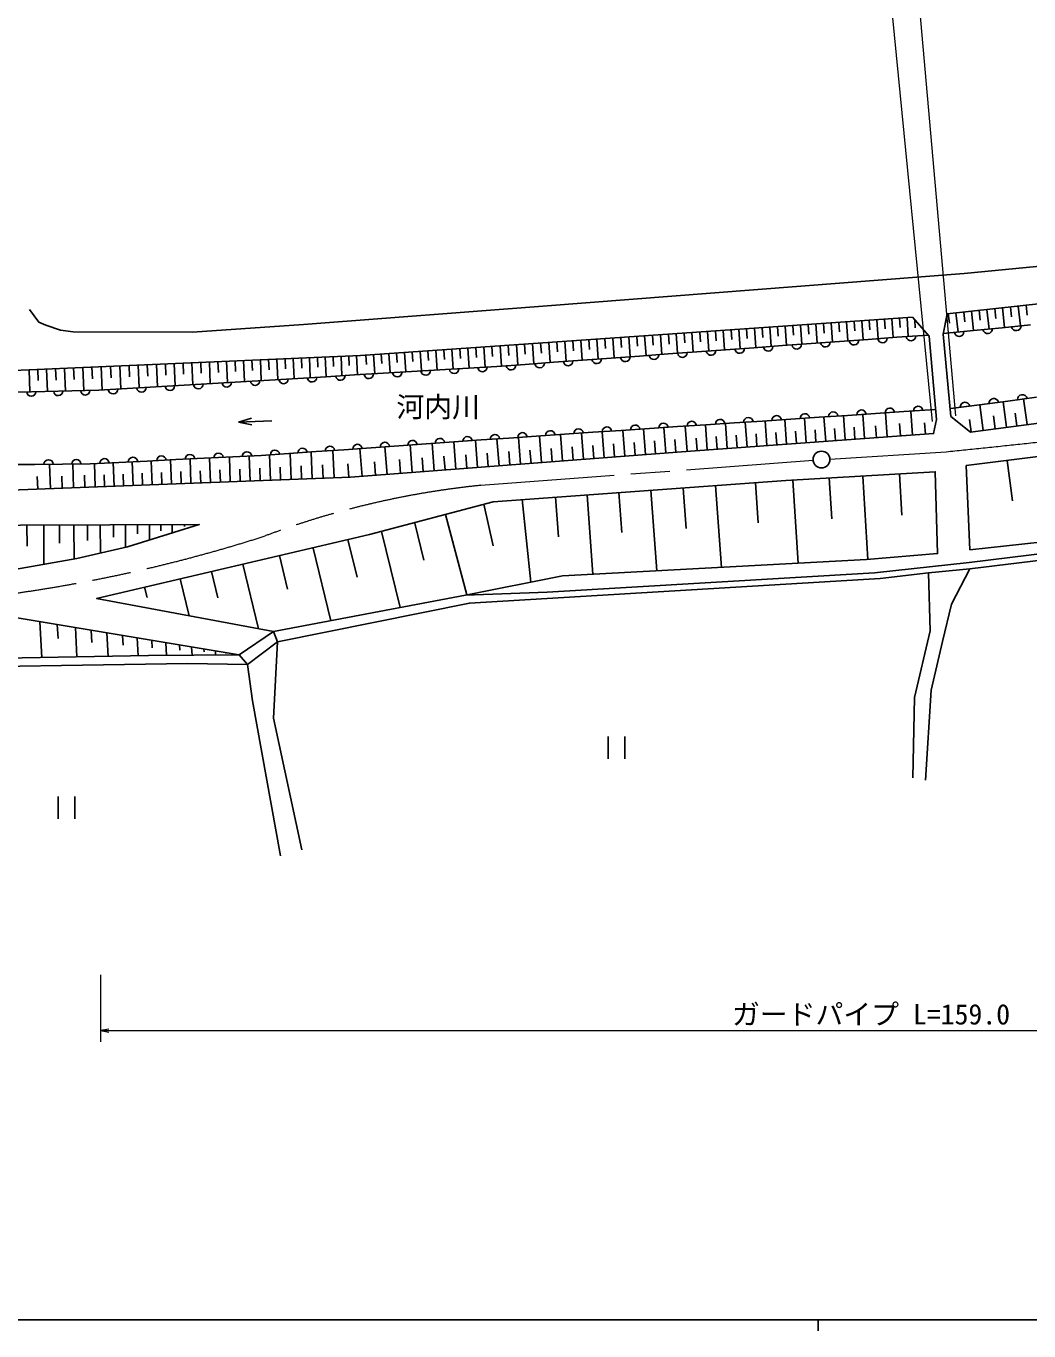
# Model space of a CAD drawing. Units: millimetres, scale not verified. Extents: x 40000 to 680000, y 20000 to 380000.
# Drawn here: x 296884 to 386935, y 204000 to 321143 of the extents above; entities that cross this region are included whole.
import ezdxf
from ezdxf.enums import TextEntityAlignment as Align

# ---------------------------------------------------------------- set-up
doc = ezdxf.new("R2010")
doc.units = ezdxf.units.MM
doc.header["$LTSCALE"] = 1000
doc.linetypes.add('CHAIN', pattern=[18.5, 12, -1.5, 3.5, -1.5])
doc.linetypes.add('DASHED', pattern=[7.5, 6, -1.5])
for name, color, linetype, lineweight in [('M-BGD', 7, 'Continuous', 25), ('M-BGD-EXST', 7, 'Continuous', 25), ('M-BMK', 2, 'CHAIN', 13), ('M-BMK-SRVR', 3, 'Continuous', 25), ('M-STR-HTXT', 7, 'Continuous', 13), ('M-TTL-BAND', 7, 'Continuous', 25)]:
    doc.layers.add(name, color=color, linetype=linetype, lineweight=lineweight)
doc.styles.add('ＭＳ ゴシック', font='')
doc.styles.get('ＭＳ ゴシック').set_extended_font_data('MS Gothic')

# ---------------------------------------------------------------- blocks, each defined once
blk = doc.blocks.new('open_arrow')
at = {"color": 0, "linetype": 'Continuous', "lineweight": -2}
blk.add_lwpolyline([(7.5, 1.25), (0, 0), (7.5, -1.25)], dxfattribs=at)

msp = doc.modelspace()

# ---------------------------------------------------------------- linework, layer by layer
at = {"layer": 'M-BGD'}
for p, q in [((379697, 295318), (379791, 294458)), ((380386, 295394), (380575, 293667)), ((381077, 295470), (381172, 294603)), ((381770, 295546), (381960, 293807)), ((382465, 295622), (382561, 294750)), ((383162, 295698), (383354, 293949)), ((383862, 295775), (383958, 294897)), ((384564, 295852), (384757, 294091)), ((385268, 295929), (385365, 295046)), ((385974, 296006), (386168, 294235)), ((386683, 296084), (386780, 295195)), ((362975, 294065), (363035, 293197)), ((363670, 294113), (363789, 292380)), ((364363, 294161), (364423, 293296)), ((365055, 294209), (365175, 292481)), ((365747, 294257), (365806, 293394)), ((366437, 294304), (366556, 292581)), ((367126, 294352), (367186, 293492)), ((367814, 294399), (367933, 292682)), ((368501, 294447), (368561, 293589)), ((369188, 294494), (369306, 292782)), ((369873, 294541), (369932, 293687)), ((370556, 294589), (370674, 292881)), ((371239, 294636), (371298, 293783)), ((371921, 294683), (372039, 292981)), ((372602, 294730), (372661, 293880)), ((373282, 294777), (373399, 293080)), ((373961, 294824), (374019, 293977)), ((374638, 294870), (374755, 293179)), ((375315, 294917), (375373, 294073)), ((375991, 294964), (376107, 293277)), ((376681, 294786), (376731, 294056)), ((384523, 294068), (381956, 293807)), ((387090, 294328), (384523, 294068)), ((345983, 292893), (346045, 291992)), ((346703, 292942), (346827, 291144)), ((347423, 292992), (347485, 292094)), ((348141, 293042), (348265, 291249)), ((348858, 293091), (348920, 292196)), ((349574, 293141), (349698, 291353)), ((350290, 293190), (350351, 292297)), ((351003, 293239), (351126, 291457)), ((351716, 293288), (351778, 292399)), ((352428, 293338), (352551, 291561)), ((353139, 293387), (353200, 292500)), ((353848, 293436), (353971, 291664)), ((354557, 293484), (354618, 292600)), ((355264, 293533), (355386, 291767)), ((355971, 293582), (356032, 292700)), ((356676, 293631), (356798, 291870)), ((357380, 293679), (357441, 292800)), ((358083, 293728), (358204, 291973)), ((358785, 293776), (358846, 292900)), ((359486, 293825), (359607, 292075)), ((360186, 293873), (360246, 292999)), ((360885, 293921), (361005, 292177)), ((361583, 293969), (361643, 293099)), ((362279, 294017), (362399, 292278)), ((372506, 293015), (369940, 292828)), ((375072, 293202), (372506, 293015)), ((375072, 293202), (377879, 293406)), ((377862, 293425), (377863, 293415)), ((381956, 293807), (379242, 293531)), ((328770, 291705), (328830, 290838)), ((329464, 291753), (329584, 290012)), ((330160, 291801), (330220, 290927)), ((330859, 291849), (330980, 290095)), ((331560, 291897), (331621, 291017)), ((332264, 291946), (332386, 290180)), ((332971, 291995), (333032, 291108)), ((333680, 292044), (333803, 290264)), ((334392, 292093), (334454, 291200)), ((335106, 292142), (335230, 290350)), ((335823, 292192), (335885, 291292)), ((336543, 292241), (336667, 290436)), ((337265, 292291), (337327, 291385)), ((337990, 292341), (338115, 290522)), ((338717, 292391), (338780, 291479)), ((339447, 292442), (339573, 290615)), ((340178, 292492), (340241, 291580)), ((340907, 292542), (341033, 290722)), ((341636, 292593), (341699, 291684)), ((342363, 292643), (342488, 290828)), ((343089, 292693), (343152, 291787)), ((343814, 292743), (343939, 290933)), ((344538, 292793), (344600, 291890)), ((345261, 292843), (345385, 291039)), ((354544, 291706), (351978, 291519)), ((357110, 291893), (354544, 291706)), ((359676, 292080), (357110, 291893)), ((362242, 292267), (359676, 292080)), ((364808, 292454), (362242, 292267)), ((367374, 292641), (364808, 292454)), ((369940, 292828), (367374, 292641)), ((302801, 290523), (302846, 289478)), ((303636, 290559), (303727, 288465)), ((304474, 290596), (304519, 289555)), ((305306, 290632), (305397, 288564)), ((306133, 290668), (306178, 289641)), ((306955, 290704), (307044, 288663)), ((307771, 290740), (307816, 289726)), ((308583, 290775), (308671, 288760)), ((309389, 290811), (309432, 289810)), ((310190, 290846), (310276, 288856)), ((310985, 290880), (311028, 289892)), ((311776, 290915), (311862, 288951)), ((312561, 290949), (312604, 289974)), ((313342, 290983), (313426, 289045)), ((314117, 291017), (314159, 290054)), ((314887, 291051), (314971, 289137)), ((315653, 291084), (315694, 290134)), ((316413, 291118), (316496, 289229)), ((317169, 291151), (317210, 290212)), ((317920, 291184), (318001, 289319)), ((318666, 291216), (318706, 290290)), ((319407, 291249), (319487, 289408)), ((320143, 291281), (320183, 290366)), ((320875, 291313), (320954, 289495)), ((321602, 291344), (321641, 290442)), ((322324, 291376), (322402, 289582)), ((323041, 291407), (323080, 290516)), ((323754, 291439), (323832, 289668)), ((324463, 291470), (324501, 290590)), ((325167, 291500), (325243, 289752)), ((325866, 291531), (325904, 290662)), ((326561, 291561), (326636, 289835)), ((327390, 291610), (327449, 290749)), ((328079, 291657), (328198, 289929)), ((339149, 290584), (336597, 290432)), ((341715, 290771), (339149, 290584)), ((344281, 290958), (341715, 290771)), ((346847, 291145), (344281, 290958)), ((349413, 291332), (346847, 291145)), ((351978, 291519), (349413, 291332)), ((297148, 290275), (297234, 288308)), ((297935, 290310), (297978, 289318)), ((298729, 290345), (298816, 288343)), ((299529, 290380), (299573, 289370)), ((300337, 290415), (300426, 288379)), ((301151, 290450), (301196, 289424)), ((301972, 290486), (302063, 288416)), ((318731, 289362), (316179, 289210)), ((321283, 289515), (318731, 289362)), ((323835, 289668), (321283, 289515)), ((326388, 289821), (323835, 289668)), ((328940, 289973), (326388, 289821)), ((331492, 290126), (328940, 289973)), ((334044, 290279), (331492, 290126)), ((336597, 290432), (334044, 290279)), ((298563, 288338), (296135, 288283)), ((300990, 288392), (298563, 288338)), ((303418, 288446), (300990, 288392)), ((305970, 288599), (303418, 288446)), ((308522, 288751), (305970, 288599)), ((311074, 288904), (308522, 288751)), ((313627, 289057), (311074, 288904)), ((316179, 289210), (313627, 289057)), ((379919, 286805), (382487, 287143)), ((382487, 287143), (385056, 287482)), ((382520, 287148), (382822, 284851)), ((384927, 285128), (384625, 287425)), ((385056, 287482), (387624, 287820)), ((386764, 285369), (386462, 287667)), ((315950, 285588), (317136, 285938)), ((363012, 285688), (365552, 285857)), ((365552, 285857), (368093, 286026)), ((366934, 283738), (366775, 285939)), ((368093, 286026), (370633, 286195)), ((368689, 283864), (368531, 286055)), ((370436, 283990), (370279, 286172)), ((370633, 286195), (373173, 286364)), ((372176, 284115), (372019, 286287)), ((373173, 286364), (375714, 286533)), ((374065, 286424), (374221, 284263)), ((375714, 286533), (378550, 286722)), ((376340, 286575), (376495, 284426)), ((383755, 286154), (383907, 284994)), ((385845, 285249), (385694, 286397)), ((315950, 285588), (318947, 285714)), ((315950, 285588), (317161, 285338)), ((345230, 284505), (347770, 284674)), ((347770, 284674), (350310, 284843)), ((348809, 282397), (348629, 284724)), ((350310, 284843), (352851, 285012)), ((350660, 282540), (350482, 284851)), ((352499, 282682), (352322, 284976)), ((352851, 285012), (355391, 285181)), ((354324, 282822), (354149, 285099)), ((355391, 285181), (357931, 285350)), ((356241, 282967), (356078, 285227)), ((358043, 283097), (357880, 285347)), ((357931, 285350), (360472, 285519)), ((359836, 283226), (359675, 285466)), ((360472, 285519), (363012, 285688)), ((361622, 283355), (361462, 285585)), ((363401, 283483), (363241, 285704)), ((365171, 283611), (365012, 285821)), ((366053, 283674), (365974, 284777)), ((367812, 283801), (367733, 284899)), ((369564, 283927), (369485, 285020)), ((371307, 284053), (371229, 285141)), ((373166, 285251), (373242, 284192)), ((375312, 285476), (375393, 284347)), ((377571, 285533), (377644, 284509)), ((381595, 285815), (381740, 284709)), ((330345, 283463), (332814, 283637)), ((331557, 281068), (331367, 283535)), ((332814, 283637), (335283, 283812)), ((333524, 281219), (333335, 283674)), ((335283, 283812), (337751, 283987)), ((335480, 281370), (335292, 283813)), ((337424, 281520), (337237, 283946)), ((337751, 283987), (340220, 284162)), ((339355, 281669), (339169, 284078)), ((340220, 284162), (342689, 284336)), ((341272, 281817), (341087, 284209)), ((342689, 284336), (345230, 284505)), ((343176, 281963), (342993, 284339)), ((345066, 282109), (344885, 284468)), ((346944, 282254), (346763, 284597)), ((347878, 282326), (347788, 283493)), ((349736, 282469), (349647, 283628)), ((351581, 282611), (351493, 283762)), ((353413, 282752), (353325, 283895)), ((355231, 282892), (355143, 284026)), ((357143, 283032), (357061, 284160)), ((358940, 283162), (358860, 284284)), ((360730, 283291), (360650, 284408)), ((362513, 283419), (362432, 284532)), ((364287, 283547), (364207, 284655)), ((310321, 282221), (312881, 282343)), ((312881, 282343), (315440, 282466)), ((313449, 280162), (313365, 282367)), ((315223, 280230), (315138, 282452)), ((315440, 282466), (318000, 282589)), ((317011, 280298), (316926, 282537)), ((318000, 282589), (320469, 282764)), ((318820, 280367), (318733, 282641)), ((320469, 282764), (322938, 282938)), ((320675, 280438), (320586, 282772)), ((322579, 280510), (322488, 282906)), ((322938, 282938), (325407, 283113)), ((324534, 280585), (324440, 283045)), ((325407, 283113), (327876, 283288)), ((326857, 283216), (327049, 280720)), ((327876, 283288), (330345, 283463)), ((329111, 283375), (329302, 280894)), ((332542, 281144), (332447, 282374)), ((334503, 281295), (334409, 282519)), ((336454, 281445), (336360, 282662)), ((338391, 281595), (338298, 282803)), ((340315, 281743), (340222, 282943)), ((342225, 281890), (342134, 283082)), ((344123, 282036), (344031, 283220)), ((346007, 282181), (345916, 283357)), ((295162, 281771), (297655, 281798)), ((297655, 281798), (300148, 281825)), ((298984, 281813), (299068, 279614)), ((300148, 281825), (302641, 281852)), ((301074, 281835), (301156, 279693)), ((302641, 281852), (305201, 281975)), ((303093, 279767), (303013, 281870)), ((304786, 279832), (304705, 281951)), ((305201, 281975), (307761, 282098)), ((306491, 279897), (306410, 282033)), ((307761, 282098), (310321, 282221)), ((308210, 279962), (308128, 282115)), ((309943, 280029), (309860, 282198)), ((310814, 280062), (310773, 281151)), ((311689, 280095), (311606, 282282)), ((312567, 280129), (312526, 281226)), ((314334, 280196), (314292, 281302)), ((316115, 280264), (316073, 281379)), ((317910, 280332), (317867, 281456)), ((319741, 280402), (319697, 281554)), ((321621, 280474), (321575, 281656)), ((323550, 280547), (323504, 281761)), ((325779, 281841), (325872, 280636)), ((328178, 282016), (328270, 280815)), ((330401, 282222), (330497, 280986)), ((385452, 278515), (384997, 282148)), ((297883, 280714), (297926, 279570)), ((300087, 280743), (300128, 279654)), ((302119, 280829), (302161, 279732)), ((303938, 279799), (303898, 280855)), ((305637, 279864), (305596, 280928)), ((307349, 279930), (307308, 281002)), ((309075, 279995), (309034, 281076)), ((362611, 276545), (362369, 280145)), ((366227, 272923), (365726, 280371)), ((369241, 276893), (368992, 280591)), ((372462, 273264), (372022, 280746)), ((375523, 277240), (375306, 280939)), ((344426, 278847), (344682, 275300)), ((347264, 279052), (347779, 271923)), ((350116, 279258), (350375, 275668)), ((352989, 279465), (353510, 272233)), ((355881, 279674), (356144, 276032)), ((358795, 279884), (359324, 272549)), ((338833, 274488), (337974, 278219)), ((341441, 278632), (342222, 271216)), ((332591, 273209), (331786, 276511)), ((336464, 270080), (334545, 277309)), ((296965, 276332), (296971, 274447)), ((298473, 276337), (298485, 272831)), ((299875, 276342), (299881, 274712)), ((301179, 276346), (301190, 273314)), ((302392, 276350), (302397, 274964)), ((303549, 276354), (303577, 273846)), ((304741, 275258), (304738, 276358)), ((305807, 274354), (305800, 276362)), ((306894, 275547), (306891, 276366)), ((307960, 275004), (307956, 276369)), ((308977, 275836), (308975, 276373)), ((309991, 275631), (309988, 276376)), ((311119, 276205), (311119, 276380)), ((330461, 268939), (328793, 275781)), ((324242, 267757), (322651, 274284)), ((326605, 271667), (325781, 275047)), ((320373, 270587), (319637, 273602)), ((314109, 269816), (313535, 272172)), ((317747, 267038), (316335, 272828)), ((307754, 269846), (307530, 270764)), ((311527, 268201), (310720, 271512)), ((298308, 264455), (298132, 267668)), ((299751, 266155), (299682, 267409)), ((301451, 264511), (301307, 267138)), ((302800, 265804), (302740, 266899)), ((304258, 264560), (304143, 266665)), ((305591, 265556), (305543, 266432)), ((306955, 264607), (306867, 266211)), ((308218, 265316), (308181, 265992)), ((309482, 264636), (309419, 265785)), ((310678, 265129), (310653, 265580)), ((311791, 264653), (311750, 265397)), ((312867, 264972), (312854, 265213)), ((313902, 264669), (313882, 265041)), ((314869, 264805), (314865, 264877))]:
    msp.add_line(p, q, dxfattribs=at)
at = {"layer": 'M-BGD', "linetype": 'DASHED'}
for p, q in [((316019, 264685), (319115, 266782)), ((319452, 265861), (316778, 263826))]:
    msp.add_line(p, q, dxfattribs=at)
at = {"layer": 'M-BGD'}
for points in [[(437566, 309908), (438476, 308047), (438459, 306917), (438138, 306472), (437283, 306151), (435359, 305973), (433471, 305884), (420328, 303646), (405540, 301302), (381119, 298929), (343664, 296037), (321796, 294340), (311829, 293654), (301105, 293690), (299976, 293844), (298667, 294295), (298017, 294566), (297196, 295694)], [(376496, 294999), (326913, 291577), (294351, 290153), (266999, 289658), (261060, 290298), (253456, 291795), (188713, 307539), (180289, 308738), (170861, 308835), (153024, 308155), (97498, 301667), (87500, 301265), (87599, 299374)], [(87134, 287868), (93402, 288969), (109146, 290874), (147549, 295170), (170981, 297784), (183074, 297916), (195520, 295303), (220370, 288659), (237025, 284229), (251199, 281129), (275649, 279423), (296262, 279507), (326030, 280642), (355724, 282930), (378379, 284562), (378629, 285817), (377978, 293292), (376496, 294999)], [(429728, 279591), (407966, 277002), (381638, 274136), (381302, 281685), (425311, 287195), (440316, 288693), (446521, 289227), (452441, 289370), (452663, 288951)], [(381624, 272423), (403554, 275072), (429878, 278174), (429817, 278844), (403248, 275636), (381563, 272993)], [(381563, 272993), (373076, 272050), (343690, 270308), (336344, 270057)], [(319452, 265861), (336694, 269344), (373584, 271556), (377933, 272044), (378060, 266856), (376668, 260867), (376499, 253655)], [(377933, 272044), (381624, 272423), (379989, 269260), (379167, 265907), (378155, 261510), (377649, 253444)], [(250348, 265561), (254690, 267684), (280968, 267463), (294818, 268220), (316019, 264685), (316778, 263826), (317227, 260580), (319744, 246647)], [(321632, 247186), (319115, 259007), (319452, 265861), (319115, 266782)], [(284986, 263513), (311372, 263931), (316778, 263826)], [(316019, 264685), (307869, 264623), (285155, 264224)]]:
    msp.add_lwpolyline(points, dxfattribs=at)
for points in [[(379604, 295308), (379233, 293485), (379919, 286101), (381679, 284701), (415771, 289182), (436080, 291471), (453223, 292250), (481275, 291325), (497980, 290789), (518970, 291276), (536698, 291422), (551260, 291958), (559710, 292859), (560367, 294393), (560467, 302645), (560113, 303023), (519216, 302028), (499557, 301853), (455968, 303140), (445202, 302964), (440463, 302847), (434086, 302006), (409649, 298600)], [(221597, 285074), (227693, 280959), (239558, 275390), (251258, 272137), (262711, 271246), (279184, 270544), (292762, 271808), (301436, 273358), (305976, 274392), (312435, 276385), (272324, 276247), (248994, 278349)], [(319115, 266782), (303221, 269754), (327708, 275494), (338819, 278443), (365097, 280339), (378526, 281129), (378736, 273783), (372364, 273256), (345053, 271775), (336344, 270057)]]:
    msp.add_lwpolyline(points, close=True, dxfattribs=at)
for centre, radius, start, end in [((385803, 294229), 431, 189.94973, 1.64988), ((371221, 292951), 430, 188.14646, 0.18957), ((373787, 293138), 430, 188.14646, 0.18957), ((376353, 293325), 430, 188.14713, 0.1888), ((380669, 293708), 431, 189.94829, 1.65), ((383236, 293968), 431, 189.94829, 1.65), ((355825, 291829), 430, 188.14713, 0.18747), ((358391, 292016), 430, 188.14713, 0.18747), ((360957, 292203), 430, 188.14713, 0.18747), ((363523, 292390), 430, 188.14656, 0.18813), ((366089, 292577), 430, 188.14656, 0.18813), ((368655, 292764), 430, 188.14656, 0.18813), ((337871, 290535), 427, 187.04804, 359.80118), ((340430, 290707), 430, 188.14656, 0.18947), ((342996, 290894), 430, 188.14656, 0.18947), ((345561, 291081), 430, 188.14656, 0.18947), ((348127, 291268), 430, 188.14646, 0.18957), ((350693, 291455), 430, 188.14646, 0.18824), ((353259, 291642), 430, 188.14713, 0.18747), ((320006, 289466), 427, 187.04746, 359.80319), ((322558, 289618), 427, 187.04804, 359.80118), ((325110, 289771), 427, 187.04813, 359.80109), ((327662, 289924), 427, 187.04813, 359.80109), ((330214, 290077), 427, 187.04804, 359.80118), ((332767, 290229), 427, 187.04813, 359.80109), ((335319, 290382), 427, 187.04813, 359.80109), ((297349, 288315), 405, 181.94732, 0.61126), ((299776, 288369), 405, 181.94733, 0.61267), ((302204, 288424), 405, 181.94733, 0.61267), ((304692, 288549), 427, 187.04804, 359.80118), ((307244, 288702), 427, 187.04813, 359.80109), ((309797, 288855), 427, 187.04813, 359.80109), ((312349, 289007), 427, 187.04804, 359.80118), ((314901, 289160), 427, 187.04804, 359.80252), ((317453, 289313), 427, 187.04813, 359.80109), ((376986, 286593), 425, 7.18755, 180.42407), ((381208, 286941), 433, 11.87689, 183.12965), ((383776, 287280), 433, 11.87692, 183.13093), ((386344, 287618), 433, 11.87711, 183.13074), ((359203, 285410), 425, 7.18545, 180.42627), ((361744, 285579), 425, 7.18612, 180.4255), ((364284, 285748), 425, 7.18755, 180.42407), ((366824, 285917), 425, 7.18755, 180.42407), ((369365, 286086), 425, 7.18745, 180.42417), ((371905, 286255), 425, 7.18687, 180.42484), ((374445, 286424), 425, 7.18687, 180.42484), ((343961, 284396), 425, 7.18755, 180.42407), ((346501, 284565), 425, 7.18612, 180.42416), ((349042, 284734), 425, 7.18612, 180.42416), ((351582, 284903), 425, 7.18602, 180.42425), ((354122, 285072), 425, 7.18544, 180.42492), ((356663, 285241), 425, 7.18544, 180.42492), ((326642, 283188), 413, 5.81443, 182.28427), ((329111, 283363), 413, 5.81374, 182.28506), ((331580, 283537), 413, 5.81443, 182.28427), ((334049, 283712), 413, 5.81384, 182.28496), ((336518, 283887), 413, 5.81443, 182.28427), ((338987, 284062), 413, 5.81384, 182.28496), ((341456, 284236), 413, 5.81374, 182.28506), ((306482, 282008), 428, 6.5022, 178.98755), ((309042, 282131), 428, 6.50227, 178.98748), ((311602, 282254), 428, 6.5022, 178.98755), ((314162, 282377), 428, 6.50227, 178.98748), ((316722, 282499), 428, 6.50227, 178.98748), ((319236, 282663), 413, 5.81374, 182.28506), ((321705, 282838), 413, 5.81384, 182.28496), ((324173, 283013), 413, 5.81374, 182.28506), ((298902, 281796), 416, 2.80393, 178.43984), ((301395, 281823), 416, 2.8025, 178.44127), ((303922, 281886), 428, 6.50227, 178.98748)]:
    msp.add_arc(centre, radius, start, end, dxfattribs=at)
at = {"layer": 'M-BGD-EXST'}
for p, q in [((349159, 257368), (349159, 255368)), ((350659, 257368), (350659, 255368)), ((299754, 251973), (299754, 249973)), ((301254, 251973), (301254, 249973))]:
    msp.add_line(p, q, dxfattribs=at)
at = {"layer": 'M-BMK'}
for p, q in [((369059, 282276), (379513, 282930)), ((337733, 279914), (367562, 282173))]:
    msp.add_line(p, q, dxfattribs=at)
for centre, radius, start, end in [((244102, 1608405), 1332374, 275.83316, 277.98469), ((345625, 202575), 77741, 95.82665, 110.53995), ((277020, 404065), 135165, 267.44823, 287.80435)]:
    msp.add_arc(centre, radius, start, end, dxfattribs=at)
at = {"layer": 'M-BMK-SRVR'}
msp.add_circle((368310, 282229), 750, dxfattribs=at)
at = {"layer": 'M-STR-HTXT'}
for p, q in [((378277, 285644), (373795, 331407)), ((376339, 331441), (380342, 286160)), ((303555, 235960), (303555, 229960)), ((303555, 230960), (452928, 230960))]:
    msp.add_line(p, q, dxfattribs=at)
at = {"layer": 'M-TTL-BAND'}
for p, q in [((40000, 205000), (579000, 205000)), ((368000, 205000), (368000, 204000))]:
    msp.add_line(p, q, dxfattribs=at)

# ---------------------------------------------------------------- block references
at = {"layer": 'M-STR-HTXT', "xscale": 100, "yscale": 100}
msp.add_blockref('open_arrow', (303555, 230960), dxfattribs=at)

# ---------------------------------------------------------------- texts
at = {"layer": 'M-STR-HTXT', "style": 'ＭＳ ゴシック'}
msp.add_text('河内川', height=1833, dxfattribs=at).set_placement((333890, 286958), align=Align.MIDDLE_CENTER)
msp.add_text('ガードパイプ L=159.0', height=1833, dxfattribs=at).set_placement((372758, 230960), align=Align.BOTTOM_CENTER)

doc.saveas('drawing.dxf')
